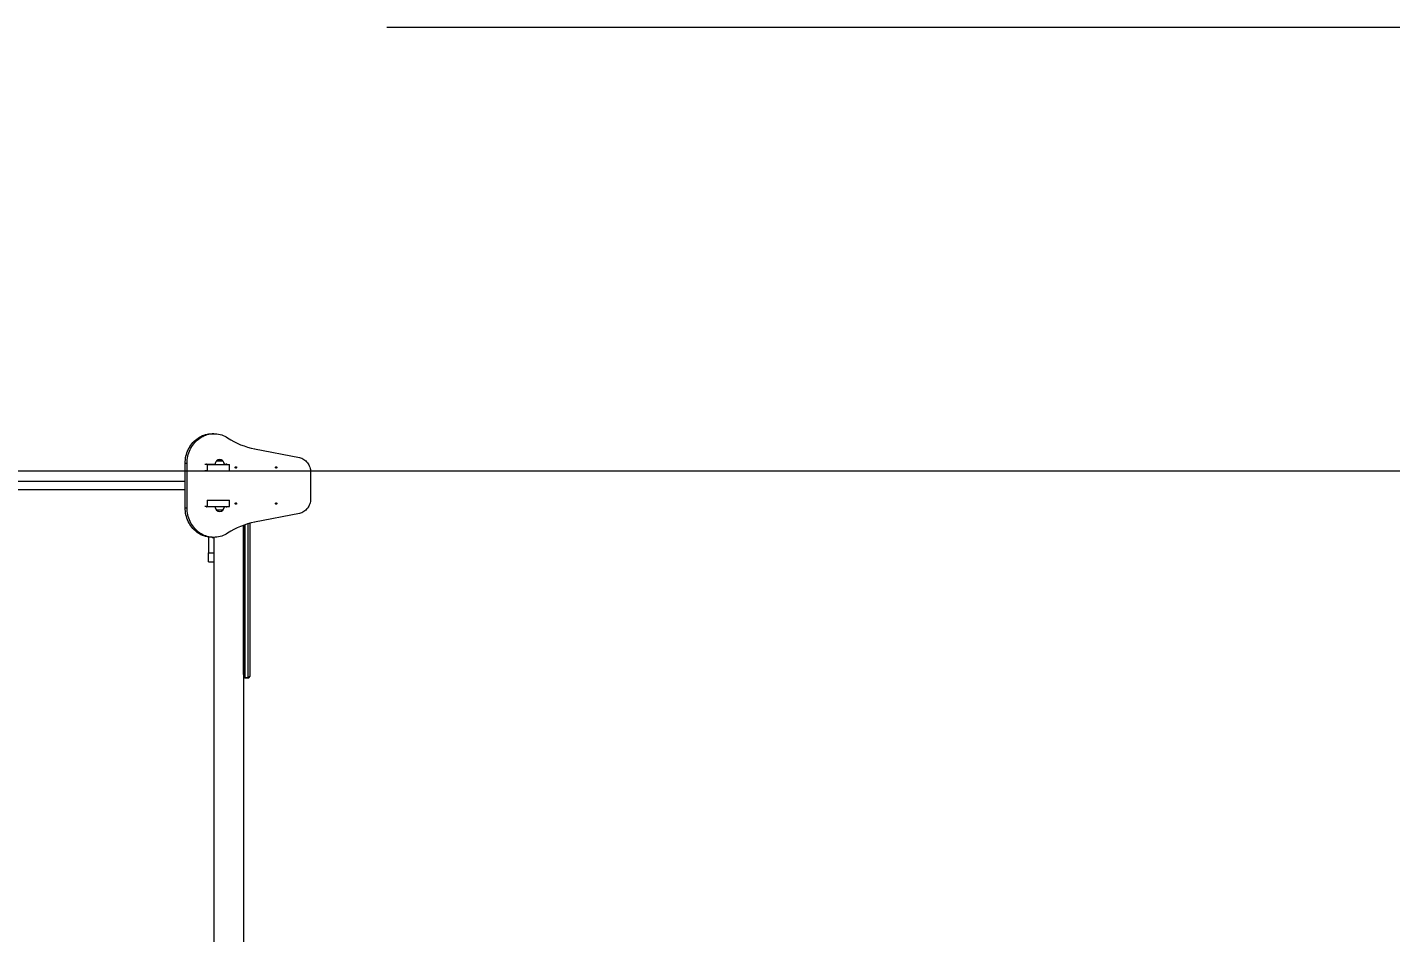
# Model space of a CAD drawing. Header units: millimetres. Extents: x -8422 to 28150, y -6982 to 5510.
# Drawn here: x 19471 to 24073, y 2092 to 5149 of the extents above; entities that cross this region are included whole.
import ezdxf

# ---------------------------------------------------------------- set-up
doc = ezdxf.new("R2010")
doc.units = ezdxf.units.MM
for name, color, linetype in [('DIKOM_ОБЪЕКТ', 7, 'Continuous'), ('DIKOM_РАЗМЕР_ЗОНА', 7, 'Continuous'), ('DIKOM_РАЗМЕР_ОБЪЕКТА', 7, 'Continuous')]:
    doc.layers.add(name, color=color, linetype=linetype)
doc.styles.add('style1', font='arial.ttf', dxfattribs={"width": 0.8})
doc.dimstyles.new('1-50', dxfattribs={"dimtxt": 300, "dimasz": 200, "dimexe": 100, "dimexo": 0, "dimgap": 100, "dimtad": 1, "dimdec": 0, "dimtxsty": 'style1', "dimcen": 0, "dimclrd": 7, "dimclre": 7, "dimadec": 1, "dimazin": 2, "dimtfac": 1, "dimtdec": 0, "dimtmove": 1, "dimatfit": 3, "dimfxl": 0, "dimlwd": 25, "dimlwe": 18, "dimarcsym": 0})

# ---------------------------------------------------------------- blocks, each defined once
blk = doc.blocks.new('*D15')
at = {"layer": 'Defpoints', "color": 0, "transparency": 16777216}
for p in [(19380.3, 3651.5), (27070.1, 3651.5), (15204.4, -3115.2)]:
    blk.add_point(p, dxfattribs=at)
at = {"layer": 'DIKOM_РАЗМЕР_ОБЪЕКТА', "color": 7, "lineweight": 18, "transparency": 16777216}
for p, q in [((19380.3, 3651.5), (27170.1, 3651.5)), ((15204.4, -3115.2), (27170.1, -3115.2))]:
    blk.add_line(p, q, dxfattribs=at)
at = {"layer": 'DIKOM_РАЗМЕР_ОБЪЕКТА', "color": 7, "lineweight": 25, "transparency": 16777216}
blk.add_line((27070.1, -2915.2), (27070.1, 3451.5), dxfattribs=at)
at = {"layer": 'DIKOM_РАЗМЕР_ОБЪЕКТА', "color": 7, "transparency": 16777216}
for points in [[(27036.8, 3451.5), (27103.5, 3451.5), (27070.1, 3651.5)], [(27036.8, -2915.2), (27103.5, -2915.2), (27070.1, -3115.2)]]:
    blk.add_solid(points, dxfattribs=at)
at = {"layer": 'DIKOM_РАЗМЕР_ОБЪЕКТА', "color": 0, "transparency": 16777216, "insert": (26817, -135.2), "char_height": 300, "attachment_point": 5, "rotation": 90, "style": 'style1'}
blk.add_mtext('6750', dxfattribs=at)
blk = doc.blocks.new('*D14')
at = {"layer": 'Defpoints', "color": 0, "transparency": 16777216}
for p in [(20684.7, 5148.6), (28049.7, 5148.6), (14575.8, -5055.5)]:
    blk.add_point(p, dxfattribs=at)
at = {"layer": 'DIKOM_РАЗМЕР_ЗОНА', "color": 7, "lineweight": 18, "transparency": 16777216}
for p, q in [((20684.7, 5148.6), (28149.7, 5148.6)), ((14575.8, -5055.5), (28149.7, -5055.5))]:
    blk.add_line(p, q, dxfattribs=at)
at = {"layer": 'DIKOM_РАЗМЕР_ЗОНА', "color": 7, "lineweight": 25, "transparency": 16777216}
blk.add_line((28049.7, -4855.5), (28049.7, 4948.6), dxfattribs=at)
at = {"layer": 'DIKOM_РАЗМЕР_ЗОНА', "color": 7, "transparency": 16777216}
for points in [[(28016.4, 4948.6), (28083, 4948.6), (28049.7, 5148.6)], [(28016.4, -4855.5), (28083, -4855.5), (28049.7, -5055.5)]]:
    blk.add_solid(points, dxfattribs=at)
at = {"layer": 'DIKOM_РАЗМЕР_ЗОНА', "color": 0, "transparency": 16777216, "insert": (27796.5, -63.6), "char_height": 300, "attachment_point": 5, "rotation": 90, "style": 'style1'}
blk.add_mtext('10200', dxfattribs=at)

msp = doc.modelspace()

# ---------------------------------------------------------------- linework, layer by layer
at = {"layer": 'DIKOM_ОБЪЕКТ', "color": 7, "linetype": 'Continuous', "lineweight": 15}
for p, q in [((20100.6, 3776.5), (20094.2, 3776.5)), ((20109.3, 3684.8), (20109.3, 3684.6)), ((20120.2, 3684.8), (20109.3, 3684.8)), ((20109.3, 3684.6), (20109.3, 3684.5)), ((20109.3, 3684.6), (20119.8, 3684.6)), ((20109.3, 3684.5), (20109.4, 3684.2)), ((20131.1, 3684.8), (20120.2, 3684.8)), ((20120.5, 3684.5), (20131, 3684.5)), ((20131, 3684.6), (20131.1, 3684.8)), ((20131, 3684.5), (20131, 3684.6)), ((20131, 3684.2), (20131, 3684.5)), ((20238.2, 3725.1), (20389.4, 3695.7)), ((20003.6, 3676.5), (20009.9, 3676.5)), ((20003.6, 3526.5), (20003.6, 3676.5)), ((20009.9, 3526.5), (20009.9, 3676.5)), ((20077.6, 3672.5), (20070.4, 3672.5)), ((20077.6, 3651.5), (20070.4, 3651.5)), ((20077, 3673.5), (20105.2, 3673.5)), ((20077.6, 3672.5), (20077.6, 3651.5)), ((20077.6, 3672.5), (20153.8, 3672.5)), ((20077.6, 3651.5), (20153.8, 3651.5)), ((20093.2, 3673.5), (20093.2, 3672.5)), ((20135.2, 3673.5), (20142.3, 3673.5)), ((20153.8, 3651.5), (20153.8, 3672.5)), ((20426.8, 3646.5), (20426.8, 3556.5)), ((20003.6, 3615), (19404.4, 3615)), ((19404.4, 3588), (20003.6, 3588)), ((20077.6, 3551.5), (20077.6, 3530.5)), ((20077.6, 3551.5), (20153.8, 3551.5)), ((20153.8, 3530.5), (20153.8, 3551.5)), ((20003.6, 3526.5), (20009.9, 3526.5)), ((20077.6, 3530.5), (20070.4, 3530.5)), ((20105.2, 3529.5), (20077, 3529.5)), ((20077.6, 3530.5), (20153.8, 3530.5)), ((20082.4, 3530.5), (20082.4, 3529.5)), ((20093.2, 3530.5), (20093.2, 3529.5)), ((20109.4, 3518.7), (20109.3, 3518.4)), ((20109.3, 3518.4), (20109.3, 3518.1)), ((20109.3, 3518.4), (20109.3, 3518.4)), ((20131, 3518.4), (20109.3, 3518.4)), ((20131, 3518.4), (20120.2, 3518.4)), ((20131, 3518.4), (20131, 3518.7)), ((20131.1, 3518.1), (20131, 3518.4)), ((20131, 3518.4), (20131, 3518.4)), ((20142.3, 3529.5), (20135.2, 3529.5)), ((20389.4, 3507.2), (20238.2, 3477.8)), ((20200.4, 2963.7), (20200.4, 3467.3)), ((20200.4, 3467.3), (20200.4, 1708.6)), ((20205.4, 3469.1), (20205.4, 2951.8)), ((20216.4, 2951.8), (20216.4, 3472.5)), ((20221.4, 3473.9), (20221.4, 2956.8)), ((20082.4, 3427.3), (20082.4, 3373.9)), ((20094.2, 3426.5), (20100.6, 3426.5)), ((20100.4, 3426.5), (20100.4, 3373.9)), ((20100.4, 3426.5), (20100.4, 1696)), ((20082.4, 3373.9), (20100.4, 3373.9)), ((20082.4, 3343.9), (20082.4, 3373.9)), ((20082.4, 3343.9), (20100.4, 3343.9)), ((20216.4, 2951.8), (20205.4, 2951.8)), ((20205.4, 2951.8), (20205.4, 2951.7)), ((20205.4, 2951.7), (20216.4, 2951.7)), ((20216.4, 2951.7), (20216.4, 2951.8)), ((20221.4, 2956.8), (20221.4, 2956.7))]:
    msp.add_line(p, q, dxfattribs=at)
at = {"layer": 'DIKOM_ОБЪЕКТ', "color": 7, "linetype": 'Continuous', "lineweight": 15, "flags": 128}
for points in [[(20003.6, 3676.5), (20003.8, 3682.5), (20004.3, 3688.5), (20005.1, 3694.4), (20006.2, 3700.3), (20007.7, 3706.1), (20009.4, 3711.8), (20011.5, 3717.3), (20013.9, 3722.7), (20016.6, 3728), (20019.5, 3733.1), (20022.7, 3737.9), (20026.2, 3742.5), (20029.9, 3746.9), (20033.9, 3751.1), (20038.1, 3754.9), (20042.5, 3758.5), (20047, 3761.8), (20051.8, 3764.8), (20056.6, 3767.4), (20061.7, 3769.8), (20066.8, 3771.8), (20072.1, 3773.4), (20077.4, 3774.7), (20082.8, 3775.7), (20088.2, 3776.2), (20093.6, 3776.5), (20094.2, 3776.5)], [(20009.9, 3676.5), (20010.1, 3682.5), (20010.6, 3688.5), (20011.4, 3694.4), (20012.6, 3700.3), (20014, 3706.1), (20015.8, 3711.8), (20017.9, 3717.3), (20020.2, 3722.7), (20022.9, 3728), (20025.9, 3733.1), (20029.1, 3737.9), (20032.6, 3742.5), (20036.3, 3746.9), (20040.2, 3751.1), (20044.4, 3754.9), (20048.8, 3758.5), (20053.4, 3761.8), (20058.1, 3764.8), (20063, 3767.4), (20068, 3769.8), (20073.2, 3771.8), (20078.4, 3773.4), (20083.7, 3774.7), (20089.1, 3775.7), (20094.5, 3776.2), (20100, 3776.5), (20105.4, 3776.3), (20110.9, 3775.8), (20116.3, 3774.9), (20121.6, 3773.7), (20126.9, 3772.2), (20132, 3770.2), (20137.1, 3768), (20142, 3765.4), (20146.8, 3762.5)], [(20389.4, 3695.7), (20393.3, 3694.7), (20397, 3693.4), (20400.7, 3691.8), (20404.2, 3689.8), (20407.5, 3687.4), (20410.7, 3684.8), (20413.6, 3681.8), (20416.2, 3678.6), (20418.6, 3675.1), (20420.8, 3671.5), (20422.6, 3667.6), (20424.1, 3663.6), (20425.3, 3659.4), (20426.2, 3655.1), (20426.7, 3650.8), (20426.8, 3646.5)], [(20172.6, 3662.5), (20172.8, 3663.4), (20173.3, 3664.2), (20174, 3664.8), (20174.9, 3665), (20175.8, 3664.8), (20176.5, 3664.2), (20177, 3663.4), (20177.2, 3662.5), (20177, 3661.5), (20176.5, 3660.7), (20175.8, 3660.1), (20174.9, 3660), (20174, 3660.1), (20173.3, 3660.7), (20172.8, 3661.5), (20172.6, 3662.5)], [(20308.6, 3662.5), (20308.7, 3663.4), (20309.2, 3664.2), (20310, 3664.8), (20310.8, 3665), (20311.7, 3664.8), (20312.4, 3664.2), (20312.9, 3663.4), (20313.1, 3662.5), (20312.9, 3661.5), (20312.4, 3660.7), (20311.7, 3660.1), (20310.8, 3660), (20310, 3660.1), (20309.2, 3660.7), (20308.7, 3661.5), (20308.6, 3662.5)], [(20426.8, 3556.5), (20426.7, 3552.1), (20426.2, 3547.8), (20425.3, 3543.5), (20424.1, 3539.4), (20422.6, 3535.3), (20420.8, 3531.5), (20418.6, 3527.8), (20416.2, 3524.3), (20413.6, 3521.1), (20410.7, 3518.2), (20407.5, 3515.5), (20404.2, 3513.2), (20400.7, 3511.1), (20397, 3509.5), (20393.3, 3508.2), (20389.4, 3507.2)], [(20094.2, 3426.5), (20093.6, 3426.5), (20088.2, 3426.7), (20082.8, 3427.3), (20077.4, 3428.2), (20072.1, 3429.5), (20066.8, 3431.1), (20061.7, 3433.1), (20056.6, 3435.5), (20051.8, 3438.1), (20047, 3441.1), (20042.5, 3444.4), (20038.1, 3448), (20033.9, 3451.8), (20029.9, 3456), (20026.2, 3460.4), (20022.7, 3465), (20019.5, 3469.9), (20016.6, 3474.9), (20013.9, 3480.2), (20011.5, 3485.6), (20009.4, 3491.1), (20007.7, 3496.8), (20006.2, 3502.6), (20005.1, 3508.5), (20004.3, 3514.4), (20003.8, 3520.4), (20003.6, 3526.5)], [(20146.8, 3440.4), (20142, 3437.5), (20137.1, 3434.9), (20132, 3432.7), (20126.9, 3430.8), (20121.6, 3429.2), (20116.3, 3428), (20110.9, 3427.1), (20105.4, 3426.6), (20100, 3426.5), (20094.5, 3426.7), (20089.1, 3427.3), (20083.7, 3428.2), (20078.4, 3429.5), (20073.2, 3431.1), (20068, 3433.1), (20063, 3435.5), (20058.1, 3438.1), (20053.4, 3441.1), (20048.8, 3444.4), (20044.4, 3448), (20040.2, 3451.8), (20036.3, 3456), (20032.6, 3460.4), (20029.1, 3465), (20025.9, 3469.9), (20022.9, 3474.9), (20020.2, 3480.2), (20017.9, 3485.6), (20015.8, 3491.1), (20014, 3496.8), (20012.6, 3502.6), (20011.4, 3508.5), (20010.6, 3514.4), (20010.1, 3520.4), (20009.9, 3526.5)], [(20172.6, 3540.5), (20172.8, 3541.4), (20173.3, 3542.2), (20174, 3542.8), (20174.9, 3543), (20175.8, 3542.8), (20176.5, 3542.2), (20177, 3541.4), (20177.2, 3540.5), (20177, 3539.5), (20176.5, 3538.7), (20175.8, 3538.1), (20174.9, 3538), (20174, 3538.1), (20173.3, 3538.7), (20172.8, 3539.5), (20172.6, 3540.5)], [(20308.6, 3540.5), (20308.7, 3541.4), (20309.2, 3542.2), (20310, 3542.8), (20310.8, 3543), (20311.7, 3542.8), (20312.4, 3542.2), (20312.9, 3541.4), (20313.1, 3540.5), (20312.9, 3539.5), (20312.4, 3538.7), (20311.7, 3538.1), (20310.8, 3538), (20310, 3538.1), (20309.2, 3538.7), (20308.7, 3539.5), (20308.6, 3540.5)]]:
    msp.add_lwpolyline(points, dxfattribs=at)
at = {"layer": 'DIKOM_ОБЪЕКТ', "color": 7, "linetype": 'Continuous', "lineweight": 15}
for centre, radius, start, end in [((20287.8, 3976.9), 256.6, 236.6706, 258.8632), ((20122.7, 3672.8), 17.5, 139.4142, 181.2444), ((20120.2, 3672.6), 16.3, 90, 131.863), ((20120.2, 3672.6), 16.3, 48.137, 90), ((20117.7, 3672.8), 17.5, 358.7556, 40.5858), ((20077, 3668.4), 5.09, 90.2564, 126.5439), ((20135.9, 3668.4), 5.09, 53.4561, 89.7436), ((20142.2, 3668.4), 5.09, 53.4568, 89.7432), ((20077, 3534.5), 5.09, 233.4561, 269.7436), ((20122.7, 3530.1), 17.5, 178.7556, 220.5858), ((20120.2, 3530.3), 16.3, 228.137, 311.863), ((20117.7, 3530.1), 17.5, 319.4142, 1.2444), ((20135.9, 3534.5), 5.09, 270.2564, 306.5439), ((20142.2, 3534.5), 5.09, 270.2568, 306.5432), ((20287.8, 3226), 256.6, 101.1368, 123.3294), ((20205.4, 2956.8), 5, 180.0129, 270.0124), ((20205.4, 2956.7), 5, 180, 270), ((20216.4, 2956.8), 5, 269.9874, 359.9881), ((20216.4, 2956.7), 5, 270, 0)]:
    msp.add_arc(centre, radius, start, end, dxfattribs=at)

# ---------------------------------------------------------------- dimensions: what is measured, and where the dimension line sits
at = {"layer": 'DIKOM_РАЗМЕР_ЗОНА'}
dim = msp.add_linear_dim(base=(28049.7, 5148.6), p1=(14575.8, -5055.5), p2=(20684.7, 5148.6), angle=270, text='10200', dimstyle='1-50', override={"dimscale": 1, "dimtix": 0, "dimtofl": 1, "dimtmove": 1, "dimatfit": 3}, dxfattribs=at)
dim.commit()
dim.dimension.update_dxf_attribs({"geometry": '*D14', "text_midpoint": (28049.7, -63.6), "dimtype": 160})
at = {"layer": 'DIKOM_РАЗМЕР_ОБЪЕКТА'}
dim = msp.add_linear_dim(base=(27070.1, 3651.5), p1=(15204.4, -3115.2), p2=(19380.3, 3651.5), angle=270, text='6750', dimstyle='1-50', override={"dimscale": 1, "dimtix": 0, "dimtofl": 1, "dimtmove": 1, "dimatfit": 3}, dxfattribs=at)
dim.commit()
dim.dimension.update_dxf_attribs({"geometry": '*D15', "text_midpoint": (27070.1, -135.2), "dimtype": 160})

doc.saveas('drawing.dxf')
